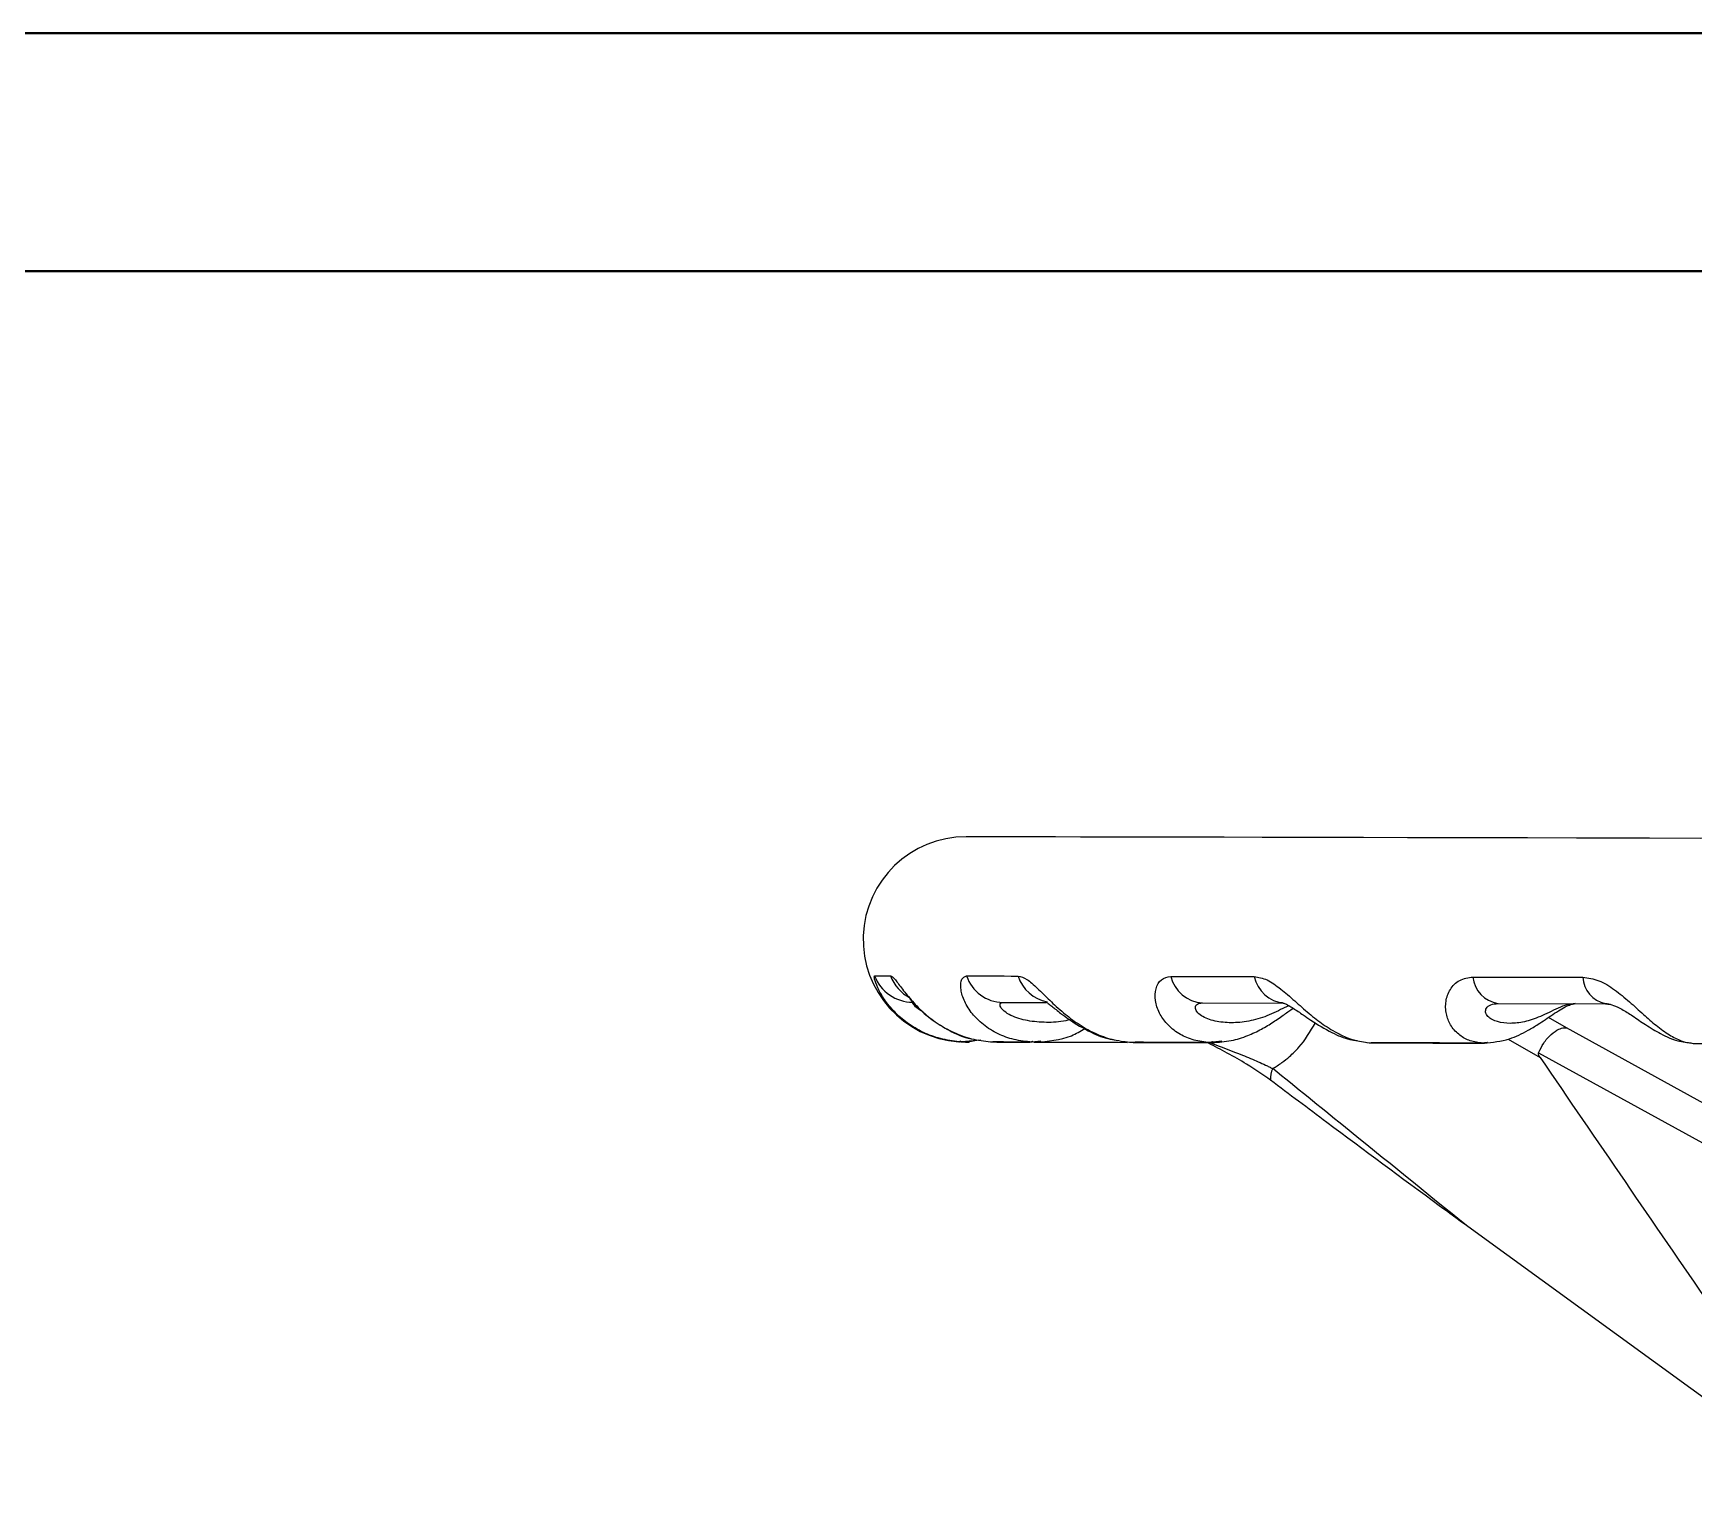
# Model space of a CAD drawing. Header units: millimetres. Extents: x 2223 to 4172, y 741 to 2119.
# Drawn here: x 2625.2 to 2787.1, y 1976.4 to 2119 of the extents above; entities that cross this region are included whole.
import ezdxf

# ---------------------------------------------------------------- set-up
doc = ezdxf.new("R2010")
doc.units = ezdxf.units.MM
doc.layers.add('AM_BOR', color=7, linetype='Continuous', lineweight=50)
doc.layers.add('粗实线', color=7, linetype='Continuous', lineweight=40)

# ---------------------------------------------------------------- blocks, each defined once
blk = doc.blocks.new('rA3')
at = {"layer": '粗实线'}
for p, q in [((753.384, 421.26), (333.384, 421.26)), ((748.384, 416.26), (358.384, 416.26))]:
    blk.add_line(p, q, dxfattribs=at)

msp = doc.modelspace()

# ---------------------------------------------------------------- linework, layer by layer
at = {"color": 7, "linetype": 'Continuous', "lineweight": 25}
for p, q in [((2719.698, 2024.555), (2723.944, 2024.546)), ((2739.158, 2024.514), (2747.125, 2024.496)), ((2747.046, 2024.497), (2747.105, 2024.497)), ((2767.972, 2024.452), (2778.455, 2024.429)), ((2778.455, 2024.429), (2778.934, 2024.359)), ((2774.651, 2022.087), (2772.9, 2023.094)), ((2715.413, 2020.725), (2715.459, 2020.724)), ((2715.459, 2020.724), (2715.561, 2020.785)), ((2715.586, 2020.726), (2715.546, 2020.726)), ((2715.662, 2020.712), (2715.561, 2020.785)), ((2715.662, 2020.712), (2715.613, 2020.713)), ((2717.549, 2020.87), (2715.662, 2020.712)), ((2715.894, 2020.714), (2716.19, 2020.737)), ((2716.146, 2020.699), (2717.342, 2020.903)), ((2722.337, 2020.704), (2722.636, 2020.769)), ((2723.418, 2020.777), (2722.544, 2020.692)), ((2722.544, 2020.692), (2722.636, 2020.769)), ((2722.716, 2020.684), (2722.919, 2020.684)), ((2732.558, 2020.663), (2732.879, 2020.663)), ((2739.692, 2020.662), (2740.175, 2020.732)), ((2741.045, 2020.789), (2739.884, 2020.652)), ((2739.884, 2020.652), (2740.176, 2020.732)), ((2755.196, 2020.664), (2755.427, 2020.626)), ((2766.333, 2020.602), (2766.969, 2020.674)), ((2768.96, 2020.99), (2772.092, 2019.189)), ((2795.175, 2010.79), (2774.651, 2022.087)), ((2771.944, 2019.659), (2792.513, 2008.329)), ((2801.325, 1976.383), (2765.035, 2002.714))]:
    msp.add_line(p, q, dxfattribs=at)
at = {"color": 7, "linetype": 'Continuous', "lineweight": 25, "flags": 128}
for points in [[(2789.009, 2040.544), (2782.748, 2040.557), (2776.697, 2040.57), (2770.87, 2040.582), (2765.279, 2040.594), (2759.937, 2040.606), (2754.856, 2040.617), (2750.048, 2040.627), (2745.523, 2040.637), (2741.29, 2040.646), (2737.361, 2040.654), (2733.743, 2040.662), (2730.445, 2040.669), (2727.474, 2040.675), (2724.837, 2040.681), (2722.539, 2040.685), (2720.586, 2040.69), (2718.982, 2040.693), (2717.73, 2040.696), (2716.834, 2040.697), (2716.296, 2040.699), (2716.117, 2040.699)], [(2787.77, 2040.545), (2781.606, 2040.558), (2775.651, 2040.571), (2769.917, 2040.583), (2764.417, 2040.595), (2759.164, 2040.606), (2754.169, 2040.617), (2749.442, 2040.627), (2744.995, 2040.637), (2740.837, 2040.646), (2736.976, 2040.654), (2733.423, 2040.662), (2730.184, 2040.668), (2727.266, 2040.675), (2724.676, 2040.68), (2722.42, 2040.685), (2720.503, 2040.689), (2718.929, 2040.693), (2717.7, 2040.695), (2716.821, 2040.697), (2716.293, 2040.698), (2716.117, 2040.699)], [(2707.196, 2027.159), (2707.33, 2027.158), (2707.481, 2027.158), (2707.649, 2027.158), (2707.835, 2027.157), (2708.037, 2027.157), (2708.257, 2027.156), (2708.494, 2027.156), (2708.748, 2027.155)], [(2716.174, 2027.139), (2716.745, 2027.138), (2717.332, 2027.137), (2717.935, 2027.135), (2718.555, 2027.134), (2719.191, 2027.133), (2719.842, 2027.131), (2720.51, 2027.13), (2721.194, 2027.128)], [(2736.072, 2027.096), (2737.041, 2027.094), (2738.025, 2027.092), (2739.022, 2027.09), (2740.034, 2027.088), (2741.059, 2027.086), (2742.099, 2027.084), (2743.152, 2027.081), (2744.218, 2027.079)], [(2765.535, 2027.033), (2766.837, 2027.03), (2768.15, 2027.028), (2769.473, 2027.025), (2770.808, 2027.022), (2772.154, 2027.019), (2773.51, 2027.016), (2774.876, 2027.013), (2776.253, 2027.01)], [(2716.081, 2020.699), (2716.096, 2020.699), (2716.123, 2020.699), (2716.162, 2020.699), (2716.211, 2020.699), (2716.271, 2020.699), (2716.343, 2020.698), (2716.425, 2020.698)], [(2719.132, 2020.692), (2719.524, 2020.691), (2719.94, 2020.69), (2720.378, 2020.69), (2720.84, 2020.689), (2721.325, 2020.687), (2721.834, 2020.686), (2722.334, 2020.685)], [(2722.837, 2020.685), (2723.794, 2020.683), (2725.917, 2020.678), (2728.288, 2020.673), (2730.905, 2020.668), (2731.818, 2020.666)], [(2732.416, 2020.664), (2733.761, 2020.662), (2736.853, 2020.655), (2739.886, 2020.648)], [(2755.787, 2020.613), (2756.149, 2020.613), (2756.513, 2020.612), (2756.878, 2020.611), (2757.244, 2020.61), (2757.611, 2020.61), (2757.98, 2020.609), (2758.351, 2020.608), (2758.722, 2020.607)], [(2758.722, 2020.607), (2759.683, 2020.605), (2760.652, 2020.603), (2761.631, 2020.601), (2762.618, 2020.599), (2763.614, 2020.597), (2764.618, 2020.595), (2765.632, 2020.592), (2766.653, 2020.59)]]:
    msp.add_lwpolyline(points, dxfattribs=at)
at = {"color": 7, "linetype": 'Continuous', "lineweight": 25}
for centre, radius, start, end in [((2716.095, 2030.699), 10, 89.87751, 266.08698), ((2710.93, 2028.564), 3.99, 200.62584, 269.83577), ((2712.48, 2028.544), 3.982, 200.40752, 242.70913), ((2719.769, 2028.347), 3.793, 198.57422, 268.9394), ((2724.75, 2028.257), 3.731, 197.60616, 258.75408), ((2739.373, 2027.905), 3.399, 193.76926, 266.38233), ((2747.406, 2027.74), 3.255, 191.71062, 265.05504), ((2768.454, 2027.348), 2.936, 186.15778, 260.55338), ((2779.059, 2027.174), 2.811, 183.34508, 257.57607), ((2716.095, 2030.699), 10, 267.23859, 269.87751), ((2716.34, 2111.722), 91.024, 269.83269, 269.88273), ((2747.71, 2017.223), 1.913, 152.36136, 187.28594)]:
    msp.add_arc(centre, radius, start, end, dxfattribs=at)
for points, knots in [([(2715.459, 2020.724), (2714.838, 2020.803), (2713.627, 2020.957), (2711.901, 2021.608), (2710.62, 2022.363), (2709.726, 2023.077), (2709.134, 2023.639), (2708.613, 2024.226), (2708.01, 2025.037), (2707.469, 2026.008), (2707.141, 2026.955), (2707.178, 2027.091), (2707.196, 2027.159)], [0, 0, 0, 0, 0.12815128, 0.24968425, 0.38014414, 0.44118834, 0.49971966, 0.56356941, 0.62458975, 0.74964254, 0.87500653, 1, 1, 1, 1]), ([(2708.748, 2027.155), (2708.867, 2027.09), (2709.046, 2026.992), (2709.453, 2026.465), (2709.816, 2025.983), (2710.25, 2025.42), (2710.743, 2024.826), (2711.308, 2024.21), (2712.12, 2023.424), (2713.058, 2022.682), (2714.098, 2022.037), (2715.204, 2021.478), (2716.677, 2020.937), (2717.887, 2020.79), (2718.507, 2020.714)], [0, 0, 0, 0, 0.1244726, 0.1859089, 0.2498878, 0.3111053, 0.3751889, 0.4362181, 0.5000981, 0.6195311, 0.6833816, 0.7502528, 0.8718565, 1, 1, 1, 1]), ([(2722.337, 2020.704), (2721.746, 2020.778), (2720.595, 2020.922), (2718.996, 2021.564), (2717.851, 2022.317), (2717.089, 2023.031), (2716.607, 2023.594), (2716.211, 2024.184), (2715.8, 2024.999), (2715.544, 2025.978), (2715.639, 2026.934), (2715.996, 2027.071), (2716.174, 2027.139)], [0, 0, 0, 0, 0.1280635, 0.2496605, 0.3801541, 0.4411983, 0.4997165, 0.5635714, 0.6245804, 0.7496419, 0.8750131, 1, 1, 1, 1]), ([(2721.194, 2027.128), (2721.467, 2027.062), (2721.875, 2026.963), (2722.544, 2026.43), (2723.077, 2025.943), (2723.657, 2025.375), (2724.266, 2024.776), (2724.923, 2024.156), (2725.82, 2023.367), (2726.801, 2022.623), (2727.847, 2021.979), (2728.937, 2021.423), (2730.355, 2020.889), (2731.484, 2020.751), (2732.062, 2020.68)], [0, 0, 0, 0, 0.1244778, 0.1858957, 0.249876, 0.3110978, 0.3752041, 0.4362225, 0.5001072, 0.6195243, 0.6833849, 0.7502763, 0.8719414, 1, 1, 1, 1]), ([(2739.692, 2020.662), (2739.173, 2020.731), (2738.159, 2020.866), (2736.8, 2021.501), (2735.87, 2022.251), (2735.294, 2022.966), (2734.956, 2023.53), (2734.713, 2024.121), (2734.524, 2024.941), (2734.574, 2025.926), (2735.09, 2026.89), (2735.745, 2027.028), (2736.072, 2027.096)], [0, 0, 0, 0, 0.12798414, 0.24964221, 0.38016298, 0.44120626, 0.49971221, 0.56357312, 0.62457328, 0.74964181, 0.87501882, 1, 1, 1, 1]), ([(2744.218, 2027.079), (2744.628, 2027.012), (2745.24, 2026.911), (2746.125, 2026.373), (2746.792, 2025.882), (2747.478, 2025.31), (2748.16, 2024.707), (2748.861, 2024.085), (2749.78, 2023.293), (2750.732, 2022.548), (2751.71, 2021.905), (2752.704, 2021.351), (2753.965, 2020.823), (2754.932, 2020.693), (2755.427, 2020.626)], [0, 0, 0, 0, 0.124482, 0.1858845, 0.2498661, 0.3110911, 0.3752157, 0.4362261, 0.5001158, 0.6195186, 0.6833865, 0.7502937, 0.8720137, 1, 1, 1, 1]), ([(2766.333, 2020.602), (2765.921, 2020.667), (2765.117, 2020.795), (2764.094, 2021.422), (2763.446, 2022.17), (2763.1, 2022.885), (2762.931, 2023.449), (2762.86, 2024.042), (2762.909, 2024.865), (2763.264, 2025.855), (2764.17, 2026.826), (2765.081, 2026.964), (2765.535, 2027.033)], [0, 0, 0, 0, 0.1279194, 0.2496295, 0.3801702, 0.4412122, 0.4997079, 0.5635745, 0.6245684, 0.7496421, 0.8750234, 1, 1, 1, 1]), ([(2776.253, 2027.01), (2776.772, 2026.939), (2777.812, 2026.797), (2779.369, 2025.822), (2780.812, 2024.623), (2782.152, 2023.388), (2783.446, 2022.259), (2784.677, 2021.37), (2785.891, 2020.744), (2786.627, 2020.62), (2787.004, 2020.556)], [0, 0, 0, 0, 0.1246272, 0.2497104, 0.374925, 0.4997457, 0.6192737, 0.7500197, 0.8719212, 1, 1, 1, 1]), ([(2710.663, 2024.936), (2710.659, 2024.936), (2710.625, 2024.937), (2710.697, 2024.838), (2710.878, 2024.615), (2711.201, 2024.271), (2711.813, 2023.672), (2712.846, 2022.781), (2714.522, 2021.777), (2715.864, 2021.118), (2716.64, 2021.018), (2716.652, 2021.017)], [0, 0, 0, 0, 0.0081114, 0.0768965, 0.1482933, 0.2252732, 0.308902, 0.5022082, 0.7321601, 0.9958891, 1, 1, 1, 1]), ([(2711.923, 2023.63), (2711.861, 2023.66), (2711.549, 2023.813), (2711.161, 2024.148), (2710.877, 2024.503), (2710.905, 2024.55), (2710.919, 2024.574)], [0, 0, 0, 0, 0.0737246, 0.3731715, 0.686422, 1, 1, 1, 1]), ([(2726.223, 2022.875), (2726.098, 2022.839), (2725.344, 2022.623), (2723.942, 2022.582), (2722.106, 2022.718), (2720.677, 2023.153), (2719.814, 2023.684), (2719.437, 2024.127), (2719.404, 2024.485), (2719.6, 2024.532), (2719.698, 2024.555)], [0, 0, 0, 0, 0.0384572, 0.2309424, 0.4234302, 0.6153121, 0.715823, 0.807692, 0.9037958, 1, 1, 1, 1]), ([(2723.92, 2024.631), (2723.917, 2024.629), (2723.908, 2024.623), (2724.111, 2024.472), (2724.557, 2024.12), (2725.254, 2023.566), (2726.525, 2022.625), (2728.132, 2021.703), (2729.639, 2021.041), (2730.383, 2020.953), (2730.489, 2020.94)], [0, 0, 0, 0, 0.0566036, 0.1417938, 0.2232337, 0.3716522, 0.4790812, 0.7518494, 0.9644763, 1, 1, 1, 1]), ([(2747.618, 2024.233), (2747.484, 2024.178), (2747.106, 2024.023), (2746.357, 2023.625), (2745.159, 2023.101), (2743.668, 2022.674), (2741.969, 2022.523), (2740.369, 2022.684), (2739.187, 2023.112), (2738.574, 2023.644), (2738.42, 2024.086), (2738.63, 2024.444), (2738.982, 2024.49), (2739.158, 2024.514)], [0, 0, 0, 0, 0.03766201, 0.10619711, 0.17487785, 0.31226406, 0.44993761, 0.58761295, 0.72485502, 0.79674458, 0.86245319, 0.93119068, 1, 1, 1, 1]), ([(2740.12, 2020.647), (2740.743, 2020.685), (2741.915, 2020.756), (2743.528, 2021.273), (2744.894, 2021.914), (2746.084, 2022.633), (2747.144, 2023.38), (2747.732, 2023.801), (2748.009, 2023.998)], [0, 0, 0, 0, 0.2160598, 0.4068002, 0.5722695, 0.7235056, 0.870023, 1, 1, 1, 1]), ([(2746.692, 2024.536), (2746.74, 2024.549), (2746.832, 2024.573), (2747.139, 2024.483), (2747.543, 2024.285), (2748.147, 2023.92), (2748.896, 2023.406), (2750.14, 2022.547), (2751.65, 2021.656), (2753.189, 2020.966), (2754.013, 2020.871), (2754.249, 2020.843)], [0, 0, 0, 0, 0.0795455, 0.1530718, 0.2224941, 0.2889953, 0.4105927, 0.4994512, 0.7335913, 0.9237047, 1, 1, 1, 1]), ([(2766.625, 2020.59), (2767.454, 2020.673), (2768.911, 2020.819), (2770.662, 2021.666), (2772.044, 2022.504), (2773.107, 2023.239), (2774.058, 2023.858), (2774.712, 2024.217), (2775.205, 2024.408), (2775.397, 2024.426), (2775.497, 2024.436)], [0, 0, 0, 0, 0.2415564, 0.4249346, 0.5252436, 0.6744027, 0.7537852, 0.8323048, 0.9129608, 1, 1, 1, 1]), ([(2775.514, 2024.436), (2775.251, 2024.413), (2774.725, 2024.367), (2773.848, 2024.015), (2772.954, 2023.574), (2771.822, 2023.04), (2770.542, 2022.617), (2769.155, 2022.465), (2767.905, 2022.625), (2767.05, 2023.052), (2766.728, 2023.584), (2766.808, 2024.025), (2767.246, 2024.382), (2767.73, 2024.429), (2767.972, 2024.452)], [0, 0, 0, 0, 0.0625989, 0.1249044, 0.1872263, 0.2496806, 0.3746119, 0.4998044, 0.6249986, 0.7497987, 0.815171, 0.8749227, 0.9374287, 1, 1, 1, 1]), ([(2778.126, 2024.469), (2778.287, 2024.471), (2778.617, 2024.476), (2779.269, 2024.286), (2780.115, 2023.877), (2781.18, 2023.198), (2782.445, 2022.324), (2783.906, 2021.436), (2785.442, 2020.745), (2786.454, 2020.646), (2786.923, 2020.6)], [0, 0, 0, 0, 0.0763522, 0.1570102, 0.2470379, 0.356597, 0.4925526, 0.6555134, 0.8402738, 1, 1, 1, 1]), ([(2746.015, 2018.11), (2746.318, 2018.296), (2746.886, 2018.644), (2747.738, 2019.341), (2748.942, 2020.489), (2749.682, 2021.725), (2750.188, 2022.568)], [0, 0, 0, 0, 0.18369133, 0.34422859, 0.55221589, 1, 1, 1, 1]), ([(2718.507, 2020.714), (2719.052, 2020.712), (2720.143, 2020.709), (2721.605, 2020.706), (2722.337, 2020.704)], [0, 0, 0, 0, 0.4994057, 1, 1, 1, 1]), ([(2722.544, 2020.692), (2721.815, 2020.694), (2720.354, 2020.698), (2719.263, 2020.701), (2718.717, 2020.702)], [0, 0, 0, 0, 0.4994071, 1, 1, 1, 1]), ([(2722.904, 2020.684), (2724.107, 2020.773), (2725.816, 2020.9), (2727.273, 2021.758), (2727.705, 2022.013)], [0, 0, 0, 0, 0.7035476, 1, 1, 1, 1]), ([(2732.062, 2020.68), (2733.249, 2020.677), (2735.626, 2020.671), (2738.336, 2020.665), (2739.692, 2020.662)], [0, 0, 0, 0, 0.4994067, 1, 1, 1, 1]), ([(2739.884, 2020.652), (2738.532, 2020.655), (2735.948, 2020.661), (2733.683, 2020.666), (2732.603, 2020.669)], [0, 0, 0, 0, 0.523527, 1, 1, 1, 1]), ([(2745.812, 2016.98), (2745.061, 2017.504), (2743.776, 2018.4), (2741.64, 2019.609), (2740.361, 2020.267), (2739.743, 2020.585)], [0, 0, 0, 0, 0.4211571, 0.7205143, 1, 1, 1, 1]), ([(2739.896, 2020.651), (2740.965, 2020.238), (2742.585, 2019.613), (2744.367, 2018.887), (2745.215, 2018.504), (2745.621, 2018.309), (2745.833, 2018.203), (2745.942, 2018.149), (2745.996, 2018.121), (2746.01, 2018.113), (2746.014, 2018.111), (2746.015, 2018.11), (2746.015, 2018.11), (2746.015, 2018.11)], [0, 0, 0, 0, 0.49197562, 0.74489765, 0.87175356, 0.93563258, 0.96773802, 0.99159295, 0.99772437, 0.99934206, 0.99978984, 0.99992413, 1, 1, 1, 1]), ([(2755.427, 2020.626), (2757.174, 2020.622), (2760.672, 2020.614), (2764.445, 2020.606), (2766.333, 2020.602)], [0, 0, 0, 0, 0.4994076, 1, 1, 1, 1]), ([(2766.491, 2020.593), (2764.611, 2020.597), (2760.846, 2020.605), (2757.355, 2020.613), (2755.607, 2020.617)], [0, 0, 0, 0, 0.4994087, 1, 1, 1, 1]), ([(2766.491, 2020.593), (2766.644, 2020.603), (2766.827, 2020.615), (2766.949, 2020.666), (2766.969, 2020.674)], [0, 0, 0, 0, 0.8392278, 1, 1, 1, 1]), ([(2771.944, 2019.659), (2772.097, 2019.98), (2772.331, 2020.475), (2772.779, 2021.053), (2773.271, 2021.562), (2773.857, 2021.953), (2774.329, 2022.081), (2774.561, 2022.092), (2774.628, 2022.089), (2774.651, 2022.087)], [0, 0, 0, 0, 0.2389954, 0.3678324, 0.4996781, 0.7489725, 0.9246806, 0.9739408, 1, 1, 1, 1]), ([(2786.811, 2020.581), (2786.717, 2020.586), (2786.586, 2020.594), (2786.443, 2020.624), (2786.402, 2020.632)], [0, 0, 0, 0, 0.7059466, 1, 1, 1, 1]), ([(2787.004, 2020.556), (2790.619, 2020.548), (2797.886, 2020.532), (2809.507, 2020.507), (2821.624, 2020.481), (2830.043, 2020.463), (2834.274, 2020.453)], [0, 0, 0, 0, 0.2462727, 0.4950304, 0.7462729, 1, 1, 1, 1]), ([(2772.092, 2019.189), (2772.063, 2019.234), (2772.002, 2019.328), (2771.944, 2019.458), (2771.927, 2019.566), (2771.931, 2019.623), (2771.941, 2019.651), (2771.944, 2019.659)], [0, 0, 0, 0, 0.3325712, 0.6879646, 0.8313814, 0.949784, 1, 1, 1, 1]), ([(2772.092, 2019.189), (2777.607, 2011.126), (2787.323, 1996.921), (2797.098, 1982.783), (2801.325, 1976.669)], [0, 0, 0, 0, 0.5675786, 1, 1, 1, 1]), ([(2765.035, 2002.714), (2760.993, 2005.984), (2754.652, 2011.113), (2748.313, 2016.248), (2746.015, 2018.11)], [0, 0, 0, 0, 0.6374709, 1, 1, 1, 1]), ([(2765.035, 2002.714), (2764.111, 2003.39), (2759.488, 2006.772), (2753.038, 2011.531), (2747.635, 2015.606), (2745.812, 2016.98)], [0, 0, 0, 0, 0.14213623, 0.71070448, 1, 1, 1, 1])]:
    msp.add_open_spline(points, degree=3, knots=knots, dxfattribs=at)

# ---------------------------------------------------------------- block references
at = {"layer": 'AM_BOR', "xscale": 4.640625, "yscale": 4.640625, "zscale": 4.640625}
msp.add_blockref('rA3', (675.7, 164.093), dxfattribs=at)

doc.saveas('drawing.dxf')
